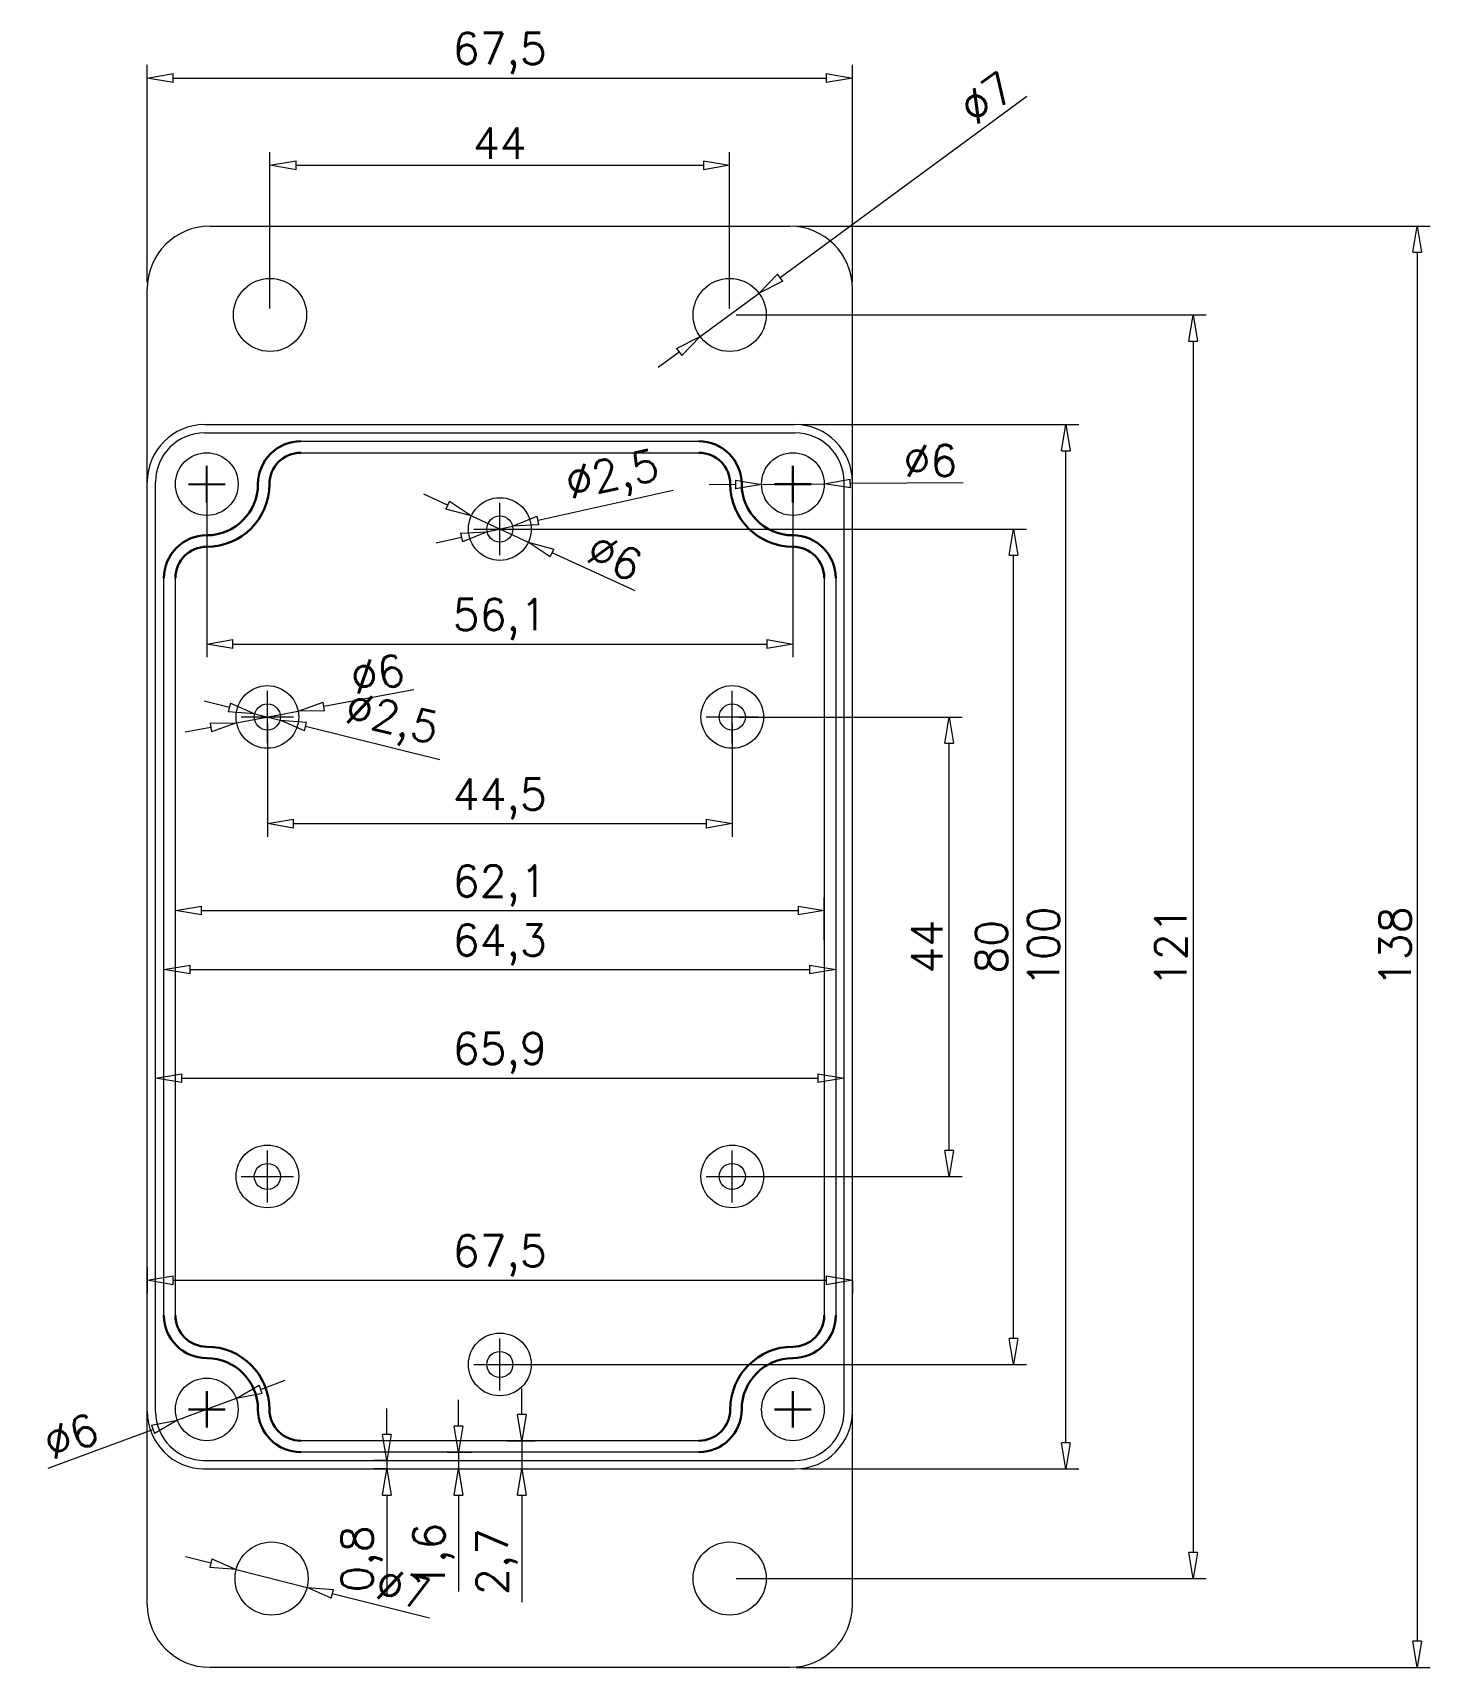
# Model space of a CAD drawing. Header units: millimetres. Extents: x 7142 to 7385, y -256 to -99.
# Drawn here: x 7251.2 to 7384.9, y -255.5 to -99 of the extents above; entities that cross this region are included whole.
import ezdxf

# ---------------------------------------------------------------- set-up
doc = ezdxf.new("R2010")
doc.units = ezdxf.units.MM
doc.header["$LTSCALE"] = 0.3
doc.linetypes.add('CENTER2', pattern=[28.575, 19.05, -3.175, 3.175, -3.175])
doc.layers.get('0').update_dxf_attribs({"lineweight": 30})
doc.layers.add('A', color=1, linetype='CENTER2')
doc.layers.add('D', color=3, linetype='Continuous', lineweight=15)
doc.styles.get("Standard").update_dxf_attribs({"font": 'txt.shx'})
doc.dimstyles.new('ISO-25', dxfattribs={"dimtxt": 3, "dimasz": 2.5, "dimexe": 1.25, "dimexo": 0.625, "dimtad": 1, "dimdec": 6, "dimtxsty": 'Standard', "dimblk": 'CLOSEDBLANK', "dimcen": 2.5, "dimazin": 0, "dimtfac": 1, "dimtdec": 6, "dimtmove": 0, "dimatfit": 3, "dimfxl": 1, "dimlwd": 15, "dimlwe": 15, "dimarcsym": 0})

# ---------------------------------------------------------------- blocks, each defined once
blk = doc.blocks.new('_ClosedBlank')
at = {"color": 0, "linetype": 'ByBlock', "lineweight": -2}
for p, q in [((-1, 0.167), (0, 0)), ((-1, 0.167), (-1, -0.167)), ((0, 0), (-1, -0.167))]:
    blk.add_line(p, q, dxfattribs=at)
blk = doc.blocks.new('*D26')
at = {"layer": 'D', "color": 0, "linetype": 'ByBlock', "lineweight": 15, "ltscale": 0.3}
for p, q in [((7273.88, -125.41), (7273.88, -110.46)), ((7317.88, -125.41), (7317.88, -110.46)), ((7276.38, -111.71), (7315.38, -111.71))]:
    blk.add_line(p, q, dxfattribs=at)
at = {"layer": 'Defpoints', "color": 0, "linetype": 'ByBlock', "ltscale": 0.3}
for p in [(7317.88, -111.71), (7273.88, -126.04), (7317.88, -126.04)]:
    blk.add_point(p, dxfattribs=at)
at = {"layer": 'D', "color": 0, "linetype": 'ByBlock', "lineweight": 15, "ltscale": 0.3, "xscale": 2.5, "yscale": 2.5, "zscale": 2.5, "rotation": 180}
blk.add_blockref('_ClosedBlank', (7273.88, -111.71), dxfattribs=at)
at = {"layer": 'D', "color": 0, "linetype": 'ByBlock', "lineweight": 15, "ltscale": 0.3, "xscale": 2.5, "yscale": 2.5, "zscale": 2.5}
blk.add_blockref('_ClosedBlank', (7317.88, -111.71), dxfattribs=at)
at = {"layer": 'D', "color": 0, "linetype": 'ByBlock', "ltscale": 0.3, "insert": (7295.88, -109.58), "char_height": 3, "attachment_point": 5}
blk.add_mtext('44', dxfattribs=at)
blk = doc.blocks.new('*D27')
at = {"layer": 'D', "color": 0, "linetype": 'ByBlock', "lineweight": 15, "ltscale": 0.3}
for p, q in [((7262.13, -122.91), (7262.13, -102.1)), ((7329.63, -122.91), (7329.63, -102.1)), ((7264.63, -103.35), (7327.13, -103.35))]:
    blk.add_line(p, q, dxfattribs=at)
at = {"layer": 'Defpoints', "color": 0, "linetype": 'ByBlock', "ltscale": 0.3}
for p in [(7329.63, -103.35), (7262.13, -123.54), (7329.63, -123.54)]:
    blk.add_point(p, dxfattribs=at)
at = {"layer": 'D', "color": 0, "linetype": 'ByBlock', "lineweight": 15, "ltscale": 0.3, "xscale": 2.5, "yscale": 2.5, "zscale": 2.5, "rotation": 180}
blk.add_blockref('_ClosedBlank', (7262.13, -103.35), dxfattribs=at)
at = {"layer": 'D', "color": 0, "linetype": 'ByBlock', "lineweight": 15, "ltscale": 0.3, "xscale": 2.5, "yscale": 2.5, "zscale": 2.5}
blk.add_blockref('_ClosedBlank', (7329.63, -103.35), dxfattribs=at)
at = {"layer": 'D', "color": 0, "linetype": 'ByBlock', "ltscale": 0.3, "insert": (7295.88, -100.98), "char_height": 3, "attachment_point": 5}
blk.add_mtext('67,5', dxfattribs=at)
blk = doc.blocks.new('*D28')
at = {"layer": 'D', "color": 0, "linetype": 'ByBlock', "lineweight": 15, "ltscale": 0.3}
for p, q in [((7267.83, -142.86), (7267.83, -158.8)), ((7323.93, -142.86), (7323.93, -158.8)), ((7270.33, -157.55), (7321.43, -157.55))]:
    blk.add_line(p, q, dxfattribs=at)
at = {"layer": 'Defpoints', "color": 0, "linetype": 'ByBlock', "ltscale": 0.3}
for p in [(7267.83, -142.24), (7323.93, -142.24), (7323.93, -157.55)]:
    blk.add_point(p, dxfattribs=at)
at = {"layer": 'D', "color": 0, "linetype": 'ByBlock', "lineweight": 15, "ltscale": 0.3, "xscale": 2.5, "yscale": 2.5, "zscale": 2.5, "rotation": 180}
blk.add_blockref('_ClosedBlank', (7267.83, -157.55), dxfattribs=at)
at = {"layer": 'D', "color": 0, "linetype": 'ByBlock', "lineweight": 15, "ltscale": 0.3, "xscale": 2.5, "yscale": 2.5, "zscale": 2.5}
blk.add_blockref('_ClosedBlank', (7323.93, -157.55), dxfattribs=at)
at = {"layer": 'D', "color": 0, "linetype": 'ByBlock', "ltscale": 0.3, "insert": (7295.88, -155.18), "char_height": 3, "attachment_point": 5}
blk.add_mtext('56,1', dxfattribs=at)
blk = doc.blocks.new('*D29')
at = {"layer": 'D', "color": 0, "linetype": 'ByBlock', "lineweight": 15, "ltscale": 0.3}
for p, q in [((7273.63, -165.16), (7273.63, -176)), ((7318.13, -165.16), (7318.13, -176)), ((7276.13, -174.75), (7315.63, -174.75))]:
    blk.add_line(p, q, dxfattribs=at)
at = {"layer": 'Defpoints', "color": 0, "linetype": 'ByBlock', "ltscale": 0.3}
for p in [(7273.63, -164.54), (7318.13, -164.54), (7318.13, -174.75)]:
    blk.add_point(p, dxfattribs=at)
at = {"layer": 'D', "color": 0, "linetype": 'ByBlock', "lineweight": 15, "ltscale": 0.3, "xscale": 2.5, "yscale": 2.5, "zscale": 2.5, "rotation": 180}
blk.add_blockref('_ClosedBlank', (7273.63, -174.75), dxfattribs=at)
at = {"layer": 'D', "color": 0, "linetype": 'ByBlock', "lineweight": 15, "ltscale": 0.3, "xscale": 2.5, "yscale": 2.5, "zscale": 2.5}
blk.add_blockref('_ClosedBlank', (7318.13, -174.75), dxfattribs=at)
at = {"layer": 'D', "color": 0, "linetype": 'ByBlock', "ltscale": 0.3, "insert": (7295.88, -172.38), "char_height": 3, "attachment_point": 5}
blk.add_mtext('44,5', dxfattribs=at)
blk = doc.blocks.new('*D30')
at = {"layer": 'D', "color": 0, "linetype": 'ByBlock', "lineweight": 15, "ltscale": 0.3}
for p, q in [((7264.83, -185.91), (7264.83, -181.82)), ((7267.33, -183.07), (7324.43, -183.07)), ((7326.93, -185.91), (7326.93, -181.82))]:
    blk.add_line(p, q, dxfattribs=at)
at = {"layer": 'Defpoints', "color": 0, "linetype": 'ByBlock', "ltscale": 0.3}
for p in [(7326.93, -183.07), (7264.83, -186.54), (7326.93, -186.54)]:
    blk.add_point(p, dxfattribs=at)
at = {"layer": 'D', "color": 0, "linetype": 'ByBlock', "lineweight": 15, "ltscale": 0.3, "xscale": 2.5, "yscale": 2.5, "zscale": 2.5, "rotation": 180}
blk.add_blockref('_ClosedBlank', (7264.83, -183.07), dxfattribs=at)
at = {"layer": 'D', "color": 0, "linetype": 'ByBlock', "lineweight": 15, "ltscale": 0.3, "xscale": 2.5, "yscale": 2.5, "zscale": 2.5}
blk.add_blockref('_ClosedBlank', (7326.93, -183.07), dxfattribs=at)
at = {"layer": 'D', "color": 0, "linetype": 'ByBlock', "ltscale": 0.3, "insert": (7295.88, -180.7), "char_height": 3, "attachment_point": 5}
blk.add_mtext('62,1', dxfattribs=at)
blk = doc.blocks.new('*D31')
at = {"layer": 'D', "color": 0, "linetype": 'ByBlock', "lineweight": 15, "ltscale": 0.3}
for p, q in [((7263.73, -189.31), (7263.73, -187.48)), ((7266.23, -188.73), (7325.53, -188.73)), ((7328.03, -188.45), (7328.03, -189.98))]:
    blk.add_line(p, q, dxfattribs=at)
at = {"layer": 'Defpoints', "color": 0, "linetype": 'ByBlock', "ltscale": 0.3}
for p in [(7328.03, -187.82), (7328.03, -188.73), (7263.73, -189.94)]:
    blk.add_point(p, dxfattribs=at)
at = {"layer": 'D', "color": 0, "linetype": 'ByBlock', "lineweight": 15, "ltscale": 0.3, "xscale": 2.5, "yscale": 2.5, "zscale": 2.5, "rotation": 180}
blk.add_blockref('_ClosedBlank', (7263.73, -188.73), dxfattribs=at)
at = {"layer": 'D', "color": 0, "linetype": 'ByBlock', "lineweight": 15, "ltscale": 0.3, "xscale": 2.5, "yscale": 2.5, "zscale": 2.5}
blk.add_blockref('_ClosedBlank', (7328.03, -188.73), dxfattribs=at)
at = {"layer": 'D', "color": 0, "linetype": 'ByBlock', "ltscale": 0.3, "insert": (7295.88, -186.36), "char_height": 3, "attachment_point": 5}
blk.add_mtext('64,3', dxfattribs=at)
blk = doc.blocks.new('*D32')
at = {"layer": 'D', "color": 0, "linetype": 'ByBlock', "lineweight": 15, "ltscale": 0.3}
for p, q in [((7262.93, -201.17), (7262.93, -197.86)), ((7328.83, -211.18), (7328.83, -197.86)), ((7265.43, -199.11), (7326.33, -199.11))]:
    blk.add_line(p, q, dxfattribs=at)
at = {"layer": 'Defpoints', "color": 0, "linetype": 'ByBlock', "ltscale": 0.3}
for p in [(7328.83, -199.11), (7262.93, -201.8), (7328.83, -211.81)]:
    blk.add_point(p, dxfattribs=at)
at = {"layer": 'D', "color": 0, "linetype": 'ByBlock', "lineweight": 15, "ltscale": 0.3, "xscale": 2.5, "yscale": 2.5, "zscale": 2.5, "rotation": 180}
blk.add_blockref('_ClosedBlank', (7262.93, -199.11), dxfattribs=at)
at = {"layer": 'D', "color": 0, "linetype": 'ByBlock', "lineweight": 15, "ltscale": 0.3, "xscale": 2.5, "yscale": 2.5, "zscale": 2.5}
blk.add_blockref('_ClosedBlank', (7328.83, -199.11), dxfattribs=at)
at = {"layer": 'D', "color": 0, "linetype": 'ByBlock', "ltscale": 0.3, "insert": (7295.88, -196.73), "char_height": 3, "attachment_point": 5}
blk.add_mtext('65,9', dxfattribs=at)
blk = doc.blocks.new('*D33')
at = {"layer": 'D', "color": 0, "linetype": 'ByBlock', "lineweight": 15, "ltscale": 0.3}
for p, q in [((7262.13, -217.23), (7262.13, -219.73)), ((7264.63, -218.48), (7327.13, -218.48)), ((7329.63, -218.55), (7329.63, -219.73))]:
    blk.add_line(p, q, dxfattribs=at)
at = {"layer": 'Defpoints', "color": 0, "linetype": 'ByBlock', "ltscale": 0.3}
for p in [(7262.13, -216.6), (7329.63, -217.93), (7329.63, -218.48)]:
    blk.add_point(p, dxfattribs=at)
at = {"layer": 'D', "color": 0, "linetype": 'ByBlock', "lineweight": 15, "ltscale": 0.3, "xscale": 2.5, "yscale": 2.5, "zscale": 2.5, "rotation": 180}
blk.add_blockref('_ClosedBlank', (7262.13, -218.48), dxfattribs=at)
at = {"layer": 'D', "color": 0, "linetype": 'ByBlock', "lineweight": 15, "ltscale": 0.3, "xscale": 2.5, "yscale": 2.5, "zscale": 2.5}
blk.add_blockref('_ClosedBlank', (7329.63, -218.48), dxfattribs=at)
at = {"layer": 'D', "color": 0, "linetype": 'ByBlock', "ltscale": 0.3, "insert": (7295.88, -216.11), "char_height": 3, "attachment_point": 5}
blk.add_mtext('67,5', dxfattribs=at)
blk = doc.blocks.new('*D35')
at = {"layer": 'D', "color": 0, "linetype": 'ByBlock', "lineweight": 15, "ltscale": 0.3}
for p, q in [((7324.76, -136.54), (7351.3, -136.54)), ((7350.05, -234.04), (7350.05, -139.04)), ((7324.76, -236.54), (7351.3, -236.54))]:
    blk.add_line(p, q, dxfattribs=at)
at = {"layer": 'Defpoints', "color": 0, "linetype": 'ByBlock', "ltscale": 0.3}
for p in [(7324.13, -136.54), (7350.05, -136.54), (7324.13, -236.54)]:
    blk.add_point(p, dxfattribs=at)
at = {"layer": 'D', "color": 0, "linetype": 'ByBlock', "lineweight": 15, "ltscale": 0.3, "xscale": 2.5, "yscale": 2.5, "zscale": 2.5}
for p, rotation in [((7350.05, -136.54), 90), ((7350.05, -236.54), 270)]:
    blk.add_blockref('_ClosedBlank', p, dxfattribs=dict(at, rotation=rotation))
at = {"layer": 'D', "color": 0, "linetype": 'ByBlock', "ltscale": 0.3, "insert": (7347.93, -186.54), "char_height": 3, "attachment_point": 5, "rotation": 90}
blk.add_mtext('100', dxfattribs=at)
blk = doc.blocks.new('*D36')
at = {"layer": 'D', "color": 0, "linetype": 'ByBlock', "lineweight": 15, "ltscale": 0.3}
for p, q in [((7324.26, -117.54), (7384.95, -117.54)), ((7383.7, -120.04), (7383.7, -253.04)), ((7324.26, -255.54), (7384.95, -255.54))]:
    blk.add_line(p, q, dxfattribs=at)
at = {"layer": 'Defpoints', "color": 0, "linetype": 'ByBlock', "ltscale": 0.3}
for p in [(7323.63, -117.54), (7323.63, -255.54), (7383.7, -255.54)]:
    blk.add_point(p, dxfattribs=at)
at = {"layer": 'D', "color": 0, "linetype": 'ByBlock', "lineweight": 15, "ltscale": 0.3, "xscale": 2.5, "yscale": 2.5, "zscale": 2.5}
for p, rotation in [((7383.7, -117.54), 90), ((7383.7, -255.54), 270)]:
    blk.add_blockref('_ClosedBlank', p, dxfattribs=dict(at, rotation=rotation))
at = {"layer": 'D', "color": 0, "linetype": 'ByBlock', "ltscale": 0.3, "insert": (7381.57, -186.54), "char_height": 3, "attachment_point": 5, "rotation": 90}
blk.add_mtext('138', dxfattribs=at)
blk = doc.blocks.new('*D37')
at = {"layer": 'D', "color": 0, "linetype": 'ByBlock', "lineweight": 15, "ltscale": 0.3}
for p, q in [((7318.51, -126.04), (7363.49, -126.04)), ((7362.24, -128.54), (7362.24, -244.54)), ((7318.51, -247.04), (7363.49, -247.04))]:
    blk.add_line(p, q, dxfattribs=at)
at = {"layer": 'Defpoints', "color": 0, "linetype": 'ByBlock', "ltscale": 0.3}
for p in [(7317.88, -126.04), (7317.88, -247.04), (7362.24, -247.04)]:
    blk.add_point(p, dxfattribs=at)
at = {"layer": 'D', "color": 0, "linetype": 'ByBlock', "lineweight": 15, "ltscale": 0.3, "xscale": 2.5, "yscale": 2.5, "zscale": 2.5}
for p, rotation in [((7362.24, -126.04), 90), ((7362.24, -247.04), 270)]:
    blk.add_blockref('_ClosedBlank', p, dxfattribs=dict(at, rotation=rotation))
at = {"layer": 'D', "color": 0, "linetype": 'ByBlock', "ltscale": 0.3, "insert": (7360.11, -186.54), "char_height": 3, "attachment_point": 5, "rotation": 90}
blk.add_mtext('121', dxfattribs=at)
blk = doc.blocks.new('*D38')
at = {"layer": 'D', "color": 0, "linetype": 'ByBlock', "lineweight": 15, "ltscale": 0.3}
for p, q in [((7318.76, -164.54), (7340.14, -164.54)), ((7338.89, -206.04), (7338.89, -167.04)), ((7318.76, -208.54), (7340.14, -208.54))]:
    blk.add_line(p, q, dxfattribs=at)
at = {"layer": 'Defpoints', "color": 0, "linetype": 'ByBlock', "ltscale": 0.3}
for p in [(7318.13, -164.54), (7338.89, -164.54), (7318.13, -208.54)]:
    blk.add_point(p, dxfattribs=at)
at = {"layer": 'D', "color": 0, "linetype": 'ByBlock', "lineweight": 15, "ltscale": 0.3, "xscale": 2.5, "yscale": 2.5, "zscale": 2.5}
for p, rotation in [((7338.89, -164.54), 90), ((7338.89, -208.54), 270)]:
    blk.add_blockref('_ClosedBlank', p, dxfattribs=dict(at, rotation=rotation))
at = {"layer": 'D', "color": 0, "linetype": 'ByBlock', "ltscale": 0.3, "insert": (7336.76, -186.54), "char_height": 3, "attachment_point": 5, "rotation": 90}
blk.add_mtext('44', dxfattribs=at)
blk = doc.blocks.new('*D39')
at = {"layer": 'D', "color": 0, "linetype": 'ByBlock', "lineweight": 15, "ltscale": 0.3}
for p, q in [((7296.51, -146.54), (7346.31, -146.54)), ((7345.06, -224.04), (7345.06, -149.04)), ((7296.51, -226.54), (7346.31, -226.54))]:
    blk.add_line(p, q, dxfattribs=at)
at = {"layer": 'Defpoints', "color": 0, "linetype": 'ByBlock', "ltscale": 0.3}
for p in [(7295.88, -146.54), (7345.06, -146.54), (7295.88, -226.54)]:
    blk.add_point(p, dxfattribs=at)
at = {"layer": 'D', "color": 0, "linetype": 'ByBlock', "lineweight": 15, "ltscale": 0.3, "xscale": 2.5, "yscale": 2.5, "zscale": 2.5}
for p, rotation in [((7345.06, -146.54), 90), ((7345.06, -226.54), 270)]:
    blk.add_blockref('_ClosedBlank', p, dxfattribs=dict(at, rotation=rotation))
at = {"layer": 'D', "color": 0, "linetype": 'ByBlock', "ltscale": 0.3, "insert": (7342.94, -186.54), "char_height": 3, "attachment_point": 5, "rotation": 90}
blk.add_mtext('80', dxfattribs=at)
blk = doc.blocks.new('*D40')
at = {"layer": 'D', "color": 0, "linetype": 'ByBlock', "lineweight": 15, "ltscale": 0.3}
for p, q in [((7346.33, -105.11), (7322.72, -122.48)), ((7315.06, -128.11), (7320.7, -123.96)), ((7313.05, -129.59), (7311.04, -131.07))]:
    blk.add_line(p, q, dxfattribs=at)
at = {"layer": 'Defpoints', "color": 0, "linetype": 'ByBlock', "ltscale": 0.3}
for p in [(7320.7, -123.96), (7315.06, -128.11)]:
    blk.add_point(p, dxfattribs=at)
at = {"layer": 'D', "color": 0, "linetype": 'ByBlock', "lineweight": 15, "ltscale": 0.3, "xscale": 2.5, "yscale": 2.5, "zscale": 2.5}
for p, rotation in [((7320.7, -123.96), 216.3372346374858), ((7315.06, -128.11), 36.33723463748584)]:
    blk.add_blockref('_ClosedBlank', p, dxfattribs=dict(at, rotation=rotation))
at = {"layer": 'D', "color": 0, "linetype": 'ByBlock', "ltscale": 0.3, "insert": (7342.55, -105.25), "char_height": 3, "attachment_point": 5, "rotation": 36.3372}
blk.add_mtext('∅7', dxfattribs=at)
blk = doc.blocks.new('*D41')
at = {"layer": 'D', "color": 0, "linetype": 'ByBlock', "lineweight": 15, "ltscale": 0.3}
for p, q in [((7290.88, -144.25), (7288.61, -143.21)), ((7293.16, -145.29), (7298.61, -147.79)), ((7308.84, -152.47), (7300.88, -148.83))]:
    blk.add_line(p, q, dxfattribs=at)
at = {"layer": 'Defpoints', "color": 0, "linetype": 'ByBlock', "ltscale": 0.3}
for p in [(7293.16, -145.29), (7298.61, -147.79)]:
    blk.add_point(p, dxfattribs=at)
at = {"layer": 'D', "color": 0, "linetype": 'ByBlock', "lineweight": 15, "ltscale": 0.3, "xscale": 2.5, "yscale": 2.5, "zscale": 2.5}
for p, rotation in [((7293.16, -145.29), 335.3975568032723), ((7298.61, -147.79), 155.3975568032724)]:
    blk.add_blockref('_ClosedBlank', p, dxfattribs=dict(at, rotation=rotation))
at = {"layer": 'D', "color": 0, "linetype": 'ByBlock', "ltscale": 0.3, "insert": (7306.88, -149.24), "char_height": 3, "attachment_point": 5, "rotation": 335.3976}
blk.add_mtext('∅6', dxfattribs=at)
blk = doc.blocks.new('*D42')
at = {"layer": 'D', "color": 0, "linetype": 'ByBlock', "lineweight": 15, "ltscale": 0.3}
for p, q in [((7312.48, -142.85), (7299.54, -145.72)), ((7294.66, -146.81), (7297.1, -146.27)), ((7292.22, -147.35), (7289.78, -147.89))]:
    blk.add_line(p, q, dxfattribs=at)
at = {"layer": 'Defpoints', "color": 0, "linetype": 'ByBlock', "ltscale": 0.3}
for p in [(7294.66, -146.81), (7297.1, -146.27)]:
    blk.add_point(p, dxfattribs=at)
at = {"layer": 'D', "color": 0, "linetype": 'ByBlock', "lineweight": 15, "ltscale": 0.3, "xscale": 2.5, "yscale": 2.5, "zscale": 2.5}
for p, rotation in [((7297.1, -146.27), 192.5169059277943), ((7294.66, -146.81), 12.51690592779436)]:
    blk.add_blockref('_ClosedBlank', p, dxfattribs=dict(at, rotation=rotation))
at = {"layer": 'D', "color": 0, "linetype": 'ByBlock', "ltscale": 0.3, "insert": (7306.72, -141.7), "char_height": 3, "attachment_point": 5, "rotation": 12.5169}
blk.add_mtext('∅2,5', dxfattribs=at)
blk = doc.blocks.new('*D43')
at = {"layer": 'D', "color": 0, "linetype": 'ByBlock', "lineweight": 15, "ltscale": 0.3}
for p, q in [((7318.43, -142.28), (7315.93, -142.31)), ((7320.93, -142.26), (7326.93, -142.21)), ((7340.24, -142.1), (7329.43, -142.19))]:
    blk.add_line(p, q, dxfattribs=at)
at = {"layer": 'Defpoints', "color": 0, "linetype": 'ByBlock', "ltscale": 0.3}
for p in [(7320.93, -142.26), (7326.93, -142.21)]:
    blk.add_point(p, dxfattribs=at)
at = {"layer": 'D', "color": 0, "linetype": 'ByBlock', "lineweight": 15, "ltscale": 0.3, "xscale": 2.5, "yscale": 2.5, "zscale": 2.5}
for p, rotation in [((7320.93, -142.26), 0.475638315134983), ((7326.93, -142.21), 180.475638315135)]:
    blk.add_blockref('_ClosedBlank', p, dxfattribs=dict(at, rotation=rotation))
at = {"layer": 'D', "color": 0, "linetype": 'ByBlock', "ltscale": 0.3, "insert": (7337.1, -140), "char_height": 3, "attachment_point": 5, "rotation": 0.4756}
blk.add_mtext('∅6', dxfattribs=at)
blk = doc.blocks.new('*D44')
at = {"layer": 'D', "color": 0, "linetype": 'ByBlock', "lineweight": 15, "ltscale": 0.3}
for p, q in [((7287.64, -161.93), (7279.04, -163.53)), ((7270.68, -165.09), (7276.58, -163.99)), ((7268.23, -165.54), (7265.77, -166))]:
    blk.add_line(p, q, dxfattribs=at)
at = {"layer": 'Defpoints', "color": 0, "linetype": 'ByBlock', "ltscale": 0.3}
for p in [(7276.58, -163.99), (7270.68, -165.09)]:
    blk.add_point(p, dxfattribs=at)
at = {"layer": 'D', "color": 0, "linetype": 'ByBlock', "lineweight": 15, "ltscale": 0.3, "xscale": 2.5, "yscale": 2.5, "zscale": 2.5}
for p, rotation in [((7276.58, -163.99), 190.5567164686239), ((7270.68, -165.09), 10.55671646862388)]:
    blk.add_blockref('_ClosedBlank', p, dxfattribs=dict(at, rotation=rotation))
at = {"layer": 'D', "color": 0, "linetype": 'ByBlock', "ltscale": 0.3, "insert": (7284.18, -160.41), "char_height": 3, "attachment_point": 5, "rotation": 10.5567}
blk.add_mtext('∅6', dxfattribs=at)
blk = doc.blocks.new('*D45')
at = {"layer": 'D', "color": 0, "linetype": 'ByBlock', "lineweight": 15, "ltscale": 0.3}
for p, q in [((7270, -163.63), (7267.57, -163.02)), ((7272.42, -164.23), (7274.85, -164.84)), ((7290.13, -168.65), (7277.27, -165.44))]:
    blk.add_line(p, q, dxfattribs=at)
at = {"layer": 'Defpoints', "color": 0, "linetype": 'ByBlock', "ltscale": 0.3}
for p in [(7272.42, -164.23), (7274.85, -164.84)]:
    blk.add_point(p, dxfattribs=at)
at = {"layer": 'D', "color": 0, "linetype": 'ByBlock', "lineweight": 15, "ltscale": 0.3, "xscale": 2.5, "yscale": 2.5, "zscale": 2.5}
for p, rotation in [((7272.42, -164.23), 345.9965136757251), ((7274.85, -164.84), 165.9965136757251)]:
    blk.add_blockref('_ClosedBlank', p, dxfattribs=dict(at, rotation=rotation))
at = {"layer": 'D', "color": 0, "linetype": 'ByBlock', "ltscale": 0.3, "insert": (7285.49, -165.05), "char_height": 3, "attachment_point": 5, "rotation": 345.9965}
blk.add_mtext('∅2,5', dxfattribs=at)
blk = doc.blocks.new('*D46')
at = {"layer": 'D', "color": 0, "linetype": 'ByBlock', "lineweight": 15, "ltscale": 0.3}
for p, q in [((7268.22, -245.57), (7265.79, -244.96)), ((7270.64, -246.18), (7277.43, -247.89)), ((7289.14, -250.84), (7279.85, -248.5))]:
    blk.add_line(p, q, dxfattribs=at)
at = {"layer": 'Defpoints', "color": 0, "linetype": 'ByBlock', "ltscale": 0.3}
for p in [(7270.64, -246.18), (7277.43, -247.89)]:
    blk.add_point(p, dxfattribs=at)
at = {"layer": 'D', "color": 0, "linetype": 'ByBlock', "lineweight": 15, "ltscale": 0.3, "xscale": 2.5, "yscale": 2.5, "zscale": 2.5}
for p, rotation in [((7270.64, -246.18), 345.863526351718), ((7277.43, -247.89), 165.863526351718)]:
    blk.add_blockref('_ClosedBlank', p, dxfattribs=dict(at, rotation=rotation))
at = {"layer": 'D', "color": 0, "linetype": 'ByBlock', "ltscale": 0.3, "insert": (7286.63, -248.02), "char_height": 3, "attachment_point": 5, "rotation": 345.8635}
blk.add_mtext('∅7', dxfattribs=at)
blk = doc.blocks.new('*D47')
at = {"layer": 'D', "color": 0, "linetype": 'ByBlock', "lineweight": 15, "ltscale": 0.3}
for p, q in [((7272.99, -228.92), (7275.33, -228.05)), ((7270.65, -229.79), (7265.02, -231.88)), ((7252.65, -236.48), (7262.68, -232.75))]:
    blk.add_line(p, q, dxfattribs=at)
at = {"layer": 'Defpoints', "color": 0, "linetype": 'ByBlock', "ltscale": 0.3}
for p in [(7270.65, -229.79), (7265.02, -231.88)]:
    blk.add_point(p, dxfattribs=at)
at = {"layer": 'D', "color": 0, "linetype": 'ByBlock', "lineweight": 15, "ltscale": 0.3, "xscale": 2.5, "yscale": 2.5, "zscale": 2.5}
for p, rotation in [((7270.65, -229.79), 200.3665126311996), ((7265.02, -231.88), 20.36651263119958)]:
    blk.add_blockref('_ClosedBlank', p, dxfattribs=dict(at, rotation=rotation))
at = {"layer": 'D', "color": 0, "linetype": 'ByBlock', "ltscale": 0.3, "insert": (7254.84, -233.4), "char_height": 3, "attachment_point": 5, "rotation": 20.3665}
blk.add_mtext('∅6', dxfattribs=at)
blk = doc.blocks.new('*D48')
at = {"layer": 'D', "color": 0, "linetype": 'ByBlock', "lineweight": 15, "ltscale": 0.3}
for p, q in [((7285.06, -233.24), (7285.06, -230.74)), ((7285.05, -235.74), (7283.81, -235.74)), ((7285.06, -235.74), (7285.06, -236.54)), ((7285.05, -236.54), (7283.81, -236.54)), ((7285.06, -239.04), (7285.06, -248.79))]:
    blk.add_line(p, q, dxfattribs=at)
at = {"layer": 'Defpoints', "color": 0, "linetype": 'ByBlock', "ltscale": 0.3}
for p in [(7285.67, -235.74), (7285.06, -236.54), (7285.67, -236.54)]:
    blk.add_point(p, dxfattribs=at)
at = {"layer": 'D', "color": 0, "linetype": 'ByBlock', "lineweight": 15, "ltscale": 0.3, "xscale": 2.5, "yscale": 2.5, "zscale": 2.5}
for p, rotation in [((7285.06, -235.74), 270), ((7285.06, -236.54), 90)]:
    blk.add_blockref('_ClosedBlank', p, dxfattribs=dict(at, rotation=rotation))
at = {"layer": 'D', "color": 0, "linetype": 'ByBlock', "ltscale": 0.3, "insert": (7282.68, -245.16), "char_height": 3, "attachment_point": 5, "rotation": 90}
blk.add_mtext('0,8', dxfattribs=at)
blk = doc.blocks.new('*D49')
at = {"layer": 'D', "color": 0, "linetype": 'ByBlock', "lineweight": 15, "ltscale": 0.3}
for p, q in [((7291.93, -232.44), (7291.93, -229.94)), ((7290.85, -234.94), (7293.18, -234.94)), ((7291.93, -234.94), (7291.93, -236.54)), ((7290.85, -236.54), (7293.18, -236.54)), ((7291.93, -239.04), (7291.93, -248.29))]:
    blk.add_line(p, q, dxfattribs=at)
at = {"layer": 'Defpoints', "color": 0, "linetype": 'ByBlock', "ltscale": 0.3}
for p in [(7290.23, -234.94), (7290.23, -236.54), (7291.93, -236.54)]:
    blk.add_point(p, dxfattribs=at)
at = {"layer": 'D', "color": 0, "linetype": 'ByBlock', "lineweight": 15, "ltscale": 0.3, "xscale": 2.5, "yscale": 2.5, "zscale": 2.5}
for p, rotation in [((7291.93, -234.94), 270), ((7291.93, -236.54), 90)]:
    blk.add_blockref('_ClosedBlank', p, dxfattribs=dict(at, rotation=rotation))
at = {"layer": 'D', "color": 0, "linetype": 'ByBlock', "ltscale": 0.3, "insert": (7289.56, -244.91), "char_height": 3, "attachment_point": 5, "rotation": 90}
blk.add_mtext('1,6', dxfattribs=at)
blk = doc.blocks.new('*D50')
at = {"layer": 'D', "color": 0, "linetype": 'ByBlock', "lineweight": 15, "ltscale": 0.3}
for p, q in [((7298, -231.34), (7298, -228.84)), ((7296.51, -233.84), (7299.25, -233.84)), ((7298, -233.84), (7298, -236.54)), ((7296.51, -236.54), (7299.25, -236.54)), ((7298, -239.04), (7298, -249.29))]:
    blk.add_line(p, q, dxfattribs=at)
at = {"layer": 'Defpoints', "color": 0, "linetype": 'ByBlock', "ltscale": 0.3}
for p in [(7295.88, -233.84), (7295.88, -236.54), (7298, -236.54)]:
    blk.add_point(p, dxfattribs=at)
at = {"layer": 'D', "color": 0, "linetype": 'ByBlock', "lineweight": 15, "ltscale": 0.3, "xscale": 2.5, "yscale": 2.5, "zscale": 2.5}
for p, rotation in [((7298, -233.84), 270), ((7298, -236.54), 90)]:
    blk.add_blockref('_ClosedBlank', p, dxfattribs=dict(at, rotation=rotation))
at = {"layer": 'D', "color": 0, "linetype": 'ByBlock', "ltscale": 0.3, "insert": (7295.62, -245.41), "char_height": 3, "attachment_point": 5, "rotation": 90}
blk.add_mtext('2,7', dxfattribs=at)

msp = doc.modelspace()

# ---------------------------------------------------------------- linework, layer by layer
at = {"color": 7, "lineweight": 20, "ltscale": 0.3}
for p, q in [((7276.833661, -138.1366344), (7314.933661, -138.1366344)), ((7276.833661, -139.2366344), (7314.933661, -139.2366344)), ((7263.733661, -221.8366344), (7263.733661, -151.2366344)), ((7264.833661, -221.8366344), (7264.833661, -151.2366344)), ((7326.933661, -151.2366344), (7326.933661, -221.8366344)), ((7328.033661, -151.2366344), (7328.033661, -221.8366344)), ((7314.933661, -233.8366344), (7276.833661, -233.8366344)), ((7314.933661, -234.9366344), (7276.833661, -234.9366344))]:
    msp.add_line(p, q, dxfattribs=at)
at = {"color": 7}
for p, q in [((7323.933661, -143.9886014), (7323.933661, -140.4886014)), ((7322.183661, -142.2386014), (7325.683661, -142.2386014)), ((7267.833661, -232.5886014), (7267.833661, -229.0886014)), ((7323.933661, -232.5886014), (7323.933661, -229.0886014)), ((7266.083661, -230.8386014), (7269.583661, -230.8386014)), ((7322.183661, -230.8386014), (7325.683661, -230.8386014))]:
    msp.add_line(p, q, dxfattribs=at)
at = {"color": 7, "ltscale": 0.3}
for centre, radius, start, end in [((7276.833661, -142.2366344), 4.1, 90, 180), ((7276.833661, -142.2366344), 3, 90, 180), ((7314.933661, -142.2366344), 4.1, 0, 90), ((7314.933661, -142.2366344), 3, 0, 90), ((7267.833661, -142.2366344), 6, 270, 0), ((7267.833661, -142.2366344), 4.9, 270, 0), ((7323.933661, -142.2366344), 6, 180, 270), ((7323.933661, -142.2366344), 4.9, 180, 270), ((7267.833661, -151.2366344), 4.1, 90, 180), ((7267.833661, -151.2366344), 3, 90, 180), ((7323.933661, -151.2366344), 4.1, 0, 90), ((7323.933661, -151.2366344), 3, 0, 90), ((7267.833661, -221.8366344), 4.1, 180, 270), ((7267.833661, -221.8366344), 3, 180, 270), ((7323.933661, -221.8366344), 3, 270, 0), ((7323.933661, -221.8366344), 4.1, 270, 0), ((7267.833661, -230.8366344), 6, 0, 90), ((7323.933661, -230.8366344), 6, 90, 180), ((7267.833661, -230.8366344), 4.9, 0, 90), ((7323.933661, -230.8366344), 4.9, 90, 180), ((7276.833661, -230.8366344), 4.1, 180, 270), ((7276.833661, -230.8366344), 3, 180, 270), ((7314.933661, -230.8366344), 3, 270, 0), ((7314.933661, -230.8366344), 4.1, 270, 0)]:
    msp.add_arc(centre, radius, start, end, dxfattribs=at)
at = {"layer": 'A', "color": 7}
for p, q in [((7267.833661, -143.9886014), (7267.833661, -140.4886014)), ((7266.083661, -142.2386014), (7269.583661, -142.2386014))]:
    msp.add_line(p, q, dxfattribs=at)
at = {"layer": 'D', "color": 7, "linetype": 'ByBlock', "ltscale": 0.3}
for p, q in [((7268.133661, -117.5366344), (7323.633661, -117.5366344)), ((7262.133661, -249.5366344), (7262.133661, -123.5366344)), ((7329.633661, -249.5366344), (7329.633661, -123.5366344)), ((7267.633661, -136.5366344), (7324.133661, -136.5366344)), ((7267.633661, -137.3366344), (7324.133661, -137.3366344)), ((7262.933661, -231.0366344), (7262.933661, -142.0366344)), ((7328.833661, -231.0366344), (7328.833661, -142.0366344)), ((7267.483661, -235.7366344), (7324.133661, -235.7366344)), ((7267.483661, -236.5366344), (7324.133661, -236.5366344)), ((7268.133661, -255.5366344), (7323.633661, -255.5366344))]:
    msp.add_line(p, q, dxfattribs=at)
at = {"layer": 'D', "color": 7, "linetype": 'ByBlock'}
for p, q in [((7295.883661, -149.0366344), (7295.883661, -144.0366344)), ((7293.383661, -146.5366344), (7298.383661, -146.5366344)), ((7293.383661, -146.5366344), (7298.383661, -146.5366344)), ((7273.633661, -167.0366344), (7273.633661, -162.0366344)), ((7318.133661, -167.0366344), (7318.133661, -162.0366344)), ((7271.133661, -164.5366344), (7276.133661, -164.5366344)), ((7315.633661, -164.5366344), (7320.633661, -164.5366344)), ((7273.633661, -211.0366344), (7273.633661, -206.0366344)), ((7318.133661, -211.0366344), (7318.133661, -206.0366344)), ((7271.133661, -208.5366344), (7276.133661, -208.5366344)), ((7315.633661, -208.5366344), (7320.633661, -208.5366344)), ((7295.883661, -229.0366344), (7295.883661, -224.0366344)), ((7293.383661, -226.5366344), (7298.383661, -226.5366344))]:
    msp.add_line(p, q, dxfattribs=at)
at = {"layer": 'D', "color": 7, "linetype": 'ByBlock', "ltscale": 0.3}
for centre, radius in [((7273.883661, -126.0366344), 3.5), ((7317.883661, -126.0366344), 3.5), ((7267.833661, -142.2386014), 3), ((7323.933661, -142.2386014), 3), ((7295.883661, -146.5366344), 3), ((7295.883661, -146.5366344), 1.25), ((7273.633661, -164.5366344), 3), ((7318.133661, -164.5366344), 3), ((7273.633661, -164.5366344), 1.25), ((7318.133661, -164.5366344), 1.25), ((7273.633661, -208.5366344), 3), ((7318.133661, -208.5366344), 3), ((7273.633661, -208.5366344), 1.25), ((7318.133661, -208.5366344), 1.25), ((7295.883661, -226.5366344), 3), ((7295.883661, -226.5366344), 1.25), ((7267.833661, -230.8386014), 3), ((7323.933661, -230.8386014), 3), ((7274.033661, -247.0366344), 3.5), ((7317.883661, -247.0366344), 3.5)]:
    msp.add_circle(centre, radius, dxfattribs=at)
for centre, radius, start, end in [((7268.133661, -123.5366344), 6, 90, 180), ((7323.633661, -123.5366344), 6, 0, 90), ((7267.633661, -142.0366344), 5.5, 90, 180), ((7267.633661, -142.0366344), 4.7, 90, 180), ((7324.133661, -142.0366344), 5.5, 0, 90), ((7324.133661, -142.0366344), 4.7, 0, 90), ((7267.633661, -231.0366344), 5.5, 180, 270), ((7267.633661, -231.0366344), 4.7, 180, 270), ((7324.133661, -231.0366344), 4.7, 270, 0), ((7324.133661, -231.0366344), 5.5, 270, 0), ((7268.133661, -249.5366344), 6, 180, 270), ((7323.633661, -249.5366344), 6, 270, 0)]:
    msp.add_arc(centre, radius, start, end, dxfattribs=at)

# ---------------------------------------------------------------- dimensions: what is measured, and where the dimension line sits
for base, p1, p2, picture, middle in [((7329.633661, -103.354394), (7262.133661, -123.5366344), (7329.633661, -123.5366344), '*D27', (7295.883661, -100.979394)), ((7317.883661, -111.7080029), (7273.883661, -126.0366344), (7317.883661, -126.0366344), '*D26', (7295.883661, -109.5830029)), ((7323.933661, -157.5510878), (7267.833661, -142.2386014), (7323.933661, -142.2386014), '*D28', (7295.883661, -155.1760878)), ((7318.133661, -174.7507512), (7273.633661, -164.5366344), (7318.133661, -164.5366344), '*D29', (7295.883661, -172.3757512)), ((7326.933661, -183.0713335), (7264.833661, -186.5366344), (7326.933661, -186.5366344), '*D30', (7295.883661, -180.6963335)), ((7328.033661, -188.7300031), (7263.733661, -189.9369484), (7328.033661, -187.8242638), '*D31', (7295.883661, -186.3550031)), ((7328.833661, -199.1050042), (7262.933661, -201.7958529), (7328.833661, -211.8057901), '*D32', (7295.883661, -196.7300042)), ((7329.633661, -218.4830225), (7262.133661, -216.6039459), (7329.633661, -217.929172), '*D33', (7295.883661, -216.1080225))]:
    dim = msp.add_linear_dim(base=base, p1=p1, p2=p2, dimstyle='ISO-25', dxfattribs=at)
    dim.commit()
    dim.dimension.update_dxf_attribs({"geometry": picture, "text_midpoint": middle})
for p1, p2, picture, middle in [((7315.0642592, -128.1105132), (7320.7030629, -123.9627556), '*D40', (7343.8136545, -106.9632044)), ((7320.9337644, -142.2635055), (7326.9335577, -142.2136973), '*D43', (7337.1186773, -142.1291441)), ((7270.6461177, -229.7945289), (7265.0212044, -231.8826739), '*D47', (7255.5774926, -235.3884773)), ((7270.6396525, -246.1818211), (7277.4276696, -247.8914477), '*D46', (7286.1064055, -250.0772697))]:
    dim = msp.add_diameter_dim_2p(p1=p1, p2=p2, dimstyle='ISO-25', dxfattribs=at)
    dim.commit()
    dim.dimension.update_dxf_attribs({"geometry": picture, "text_midpoint": middle, "dimtype": 163})
for base, p1, p2, picture, middle in [((7383.6968418, -255.5366344), (7323.633661, -117.5366344), (7323.633661, -255.5366344), '*D36', (7381.5718418, -186.5366344)), ((7362.2394332, -247.0366344), (7317.883661, -126.0366344), (7317.883661, -247.0366344), '*D37', (7360.1144332, -186.5366344)), ((7345.0643685, -146.5366344), (7295.883661, -226.5366344), (7295.883661, -146.5366344), '*D39', (7342.9393685, -186.5366344)), ((7338.8865878, -164.5366344), (7318.133661, -208.5366344), (7318.133661, -164.5366344), '*D38', (7336.7615878, -186.5366344)), ((7291.9314232, -236.5366344), (7290.2271352, -234.9366344), (7290.2271352, -236.5366344), '*D49', (7289.5564232, -244.9116344)), ((7297.9964178, -236.5366344), (7295.883661, -233.8366344), (7295.883661, -236.5366344), '*D50', (7295.6214178, -245.4116344)), ((7285.0583923, -236.5366344), (7285.6730533, -235.7366344), (7285.6730533, -236.5366344), '*D48', (7282.6833923, -245.1616344))]:
    dim = msp.add_linear_dim(base=base, p1=p1, p2=p2, angle=90, dimstyle='ISO-25', dxfattribs=at)
    dim.commit()
    dim.dimension.update_dxf_attribs({"geometry": picture, "text_midpoint": middle})
dim = msp.add_linear_dim(base=(7350.0501796, -136.5366344), p1=(7324.133661, -236.5366344), p2=(7324.133661, -136.5366344), angle=90, dimstyle='ISO-25', dxfattribs=at)
dim.commit()
dim.dimension.update_dxf_attribs({"geometry": '*D35', "text_midpoint": (7350.0501796, -186.5366344), "dimtype": 160})
for p1, p2, picture, middle in [((7294.6633709, -146.807544), (7297.1039512, -146.2657248), '*D42', (7307.2323592, -144.0171752)), ((7293.156006, -145.2876757), (7298.6113161, -147.7855931), '*D41', (7305.9987153, -151.1681896)), ((7270.6844389, -165.0862607), (7276.5828831, -163.9870082), '*D44', (7284.5703597, -162.4984371)), ((7272.4208098, -164.2341582), (7274.8465123, -164.8391106), '*D45', (7284.9131777, -167.3496628))]:
    dim = msp.add_diameter_dim_2p(p1=p1, p2=p2, dimstyle='ISO-25', dxfattribs=at)
    dim.commit()
    dim.dimension.update_dxf_attribs({"geometry": picture, "text_midpoint": middle})

doc.saveas('drawing.dxf')
